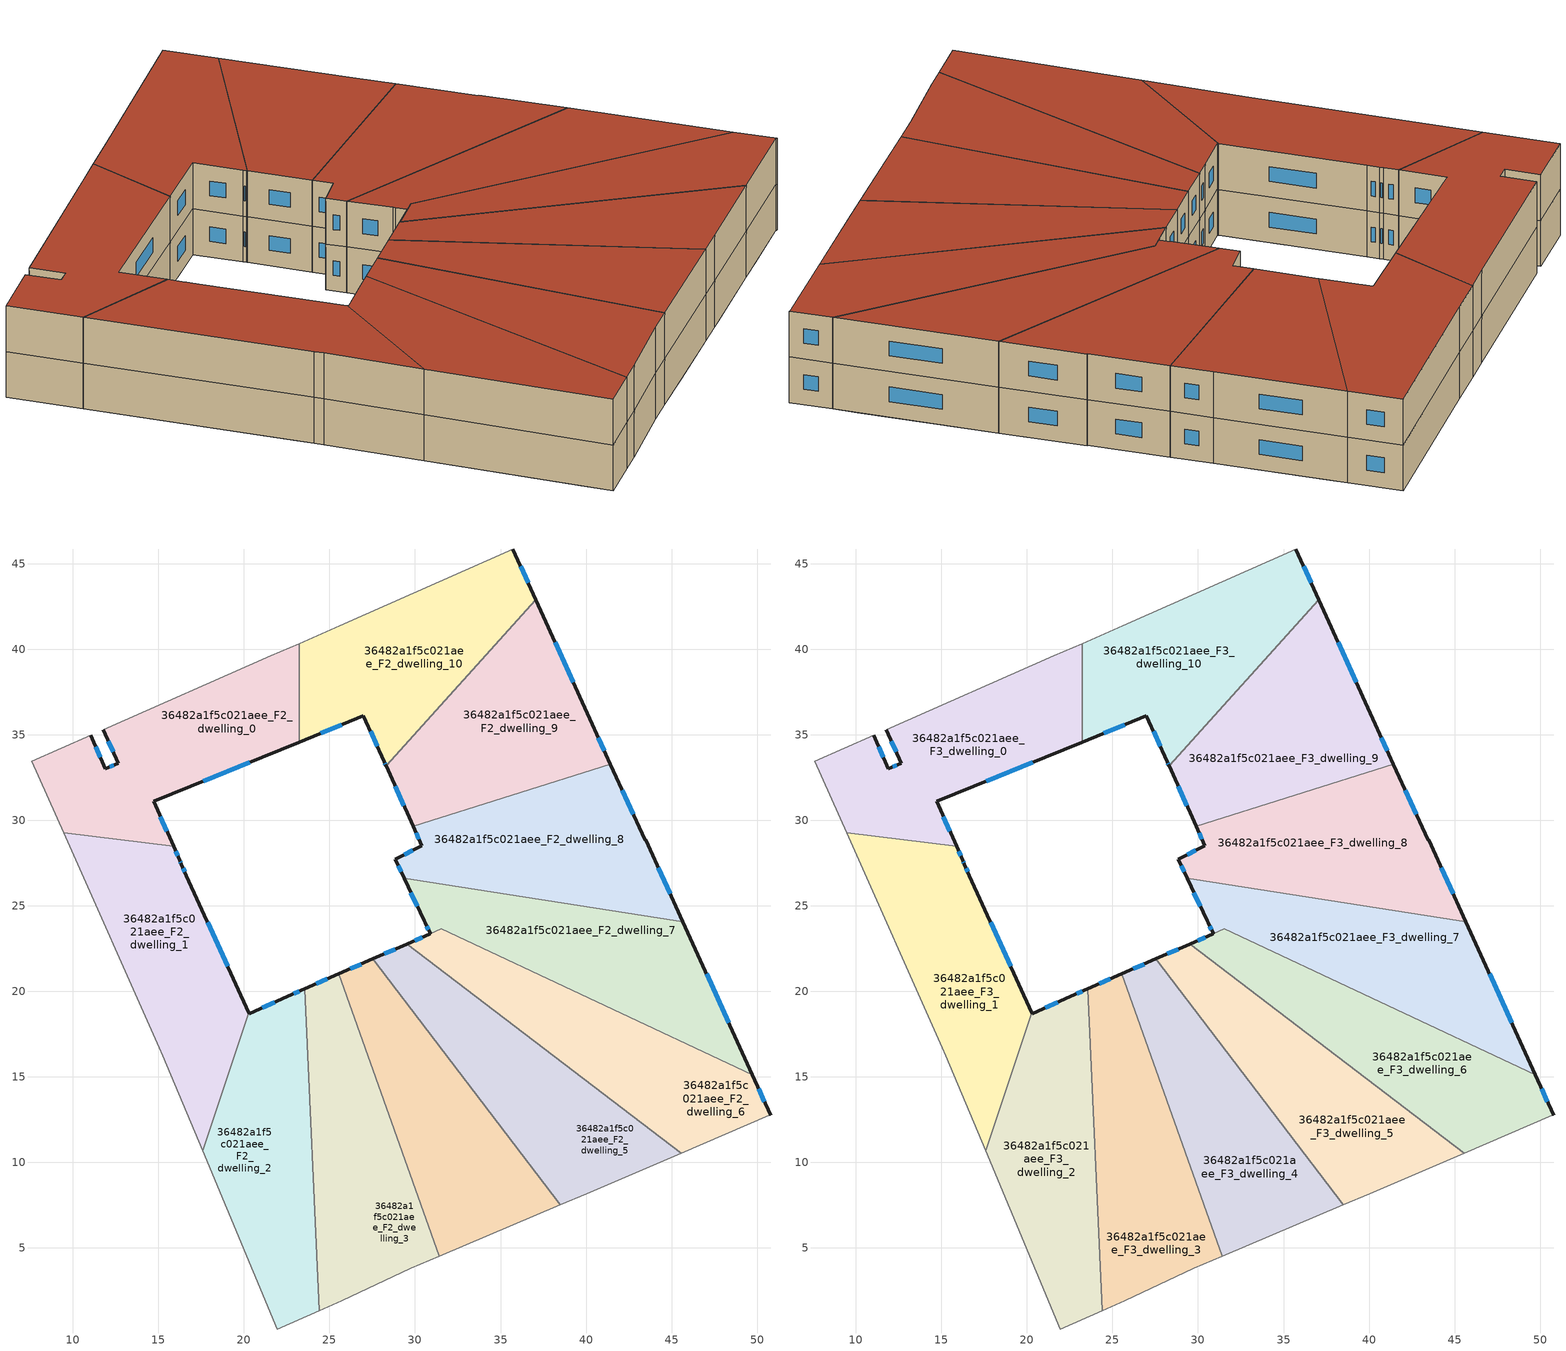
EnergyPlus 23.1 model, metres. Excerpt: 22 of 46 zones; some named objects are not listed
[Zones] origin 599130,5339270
36482a1f5c021aee_F2_dwelling_0
 floor outside (EU_floor_Construction): 23.22,34.58 14.72,31.11 14.79,31.15 z6
 floor to 36482a1f5c021aee_F1_dwelling_1 (EU_floor_Construction): 23.22,40.34 23.22,34.58 14.79,31.15 11.17,32.69 11.91,33.01 12.65,33.34 11.78,35.31 21.56,39.61 z6
 floor to 36482a1f5c021aee_F1_dwelling_2 (EU_floor_Construction): 14.79,31.14 14.72,31.11 15.88,28.48 9.46,29.28 7.6,33.47 11.04,34.98 11.9,33.01 11.17,32.69 z6
 wall outside (EU_wall_Construction): 11.78,35.31 12.65,33.34 11.9,33.01 11.04,34.98 / 15.88,28.47 14.72,31.11 23.22,34.58 z6:9
 wall adiabatic (EU_wall_Construction): 23.22,40.34 21.56,39.61 11.78,35.31 / 11.04,34.98 7.59,33.47 9.46,29.28 z6:9
 wall to 36482a1f5c021aee_F2_dwelling_10 (EU_wall_Construction): 23.22,34.58 23.22,40.34 z6:9
 wall to 36482a1f5c021aee_F2_dwelling_1 (EU_wall_Construction): 9.46,29.28 15.88,28.47 z6:9
 window (EU_Window_Construction): 11.61,33.68 11.33,34.31 / 12.39,33.23 12.16,33.12 / 12.08,34.64 12.35,34.01 / 17.61,32.29 20.33,33.4 / 15.49,29.37 15.12,30.22 z7.02:7.98
36482a1f5c021aee_F2_dwelling_1
 floor to 36482a1f5c021aee_F1_dwelling_2 (EU_floor_Construction): 15.88,28.48 16.24,27.66 16.34,27.43 16.64,26.75 18.57,22.51 14.61,17.68 9.46,29.28 z6
 floor to 36482a1f5c021aee_F1_dwelling_3 (EU_floor_Construction): 18.69,22.26 20.29,18.75 17.59,10.68 15.26,16.23 15.04,16.72 14.61,17.68 18.57,22.51 z6
 wall outside (EU_wall_Construction): 20.29,18.75 16.64,26.75 16.34,27.44 16.24,27.67 15.88,28.47 z6:9
 wall adiabatic (EU_wall_Construction): 9.46,29.28 15.04,16.72 15.26,16.23 17.59,10.68 z6:9
 wall to 36482a1f5c021aee_F2_dwelling_2 (EU_wall_Construction): 17.59,10.68 20.29,18.75 z6:9
 window (EU_Window_Construction): 16.12,27.94 16,28.2 / 16.3,27.51 16.27,27.59 / 16.54,26.98 16.44,27.2 / 19.05,21.47 17.88,24.03 z7.02:7.98
36482a1f5c021aee_F2_dwelling_10
 floor to 36482a1f5c021aee_F1_dwelling_0 (EU_floor_Construction): 35.72,45.86 37.07,42.89 28.31,33.18 28.3,33.19 28.2,33.42 26.99,36.12 25.47,35.5 27.1,42.04 z6
 floor to 36482a1f5c021aee_F1_dwelling_1 (EU_floor_Construction): 27.1,42.04 25.47,35.5 23.22,34.58 23.22,40.34 25.6,41.38 z6
 wall outside (EU_wall_Construction): 37.07,42.89 35.72,45.87 / 23.22,34.58 26.99,36.12 28.2,33.42 28.3,33.19 28.31,33.18 z6:9
 wall to 36482a1f5c021aee_F2_dwelling_9 (EU_wall_Construction): 28.31,33.18 37.07,42.89 z6:9
 wall adiabatic (EU_wall_Construction): 35.72,45.87 25.6,41.38 23.22,40.34 z6:9
 window (EU_Window_Construction): 36.61,43.9 36.18,44.85 / 28.23,33.34 28.27,33.27 / 27.4,35.2 27.79,34.34 / 24.5,35.1 25.71,35.59 z7.02:7.98
36482a1f5c021aee_F2_dwelling_2
 floor to 36482a1f5c021aee_F1_dwelling_3 (EU_floor_Construction): 22.63,19.74 21.37,1.68 17.59,10.68 20.29,18.75 20.31,18.69 22.57,19.71 z6
 floor to 36482a1f5c021aee_F1_dwelling_4 (EU_floor_Construction): 23.56,20.15 24.4,1.33 21.96,0.26 21.37,1.68 22.63,19.74 22.68,19.76 z6
 wall outside (EU_wall_Construction): 23.56,20.15 22.57,19.71 20.31,18.69 20.29,18.75 z6:9
 wall to 36482a1f5c021aee_F2_dwelling_3 (EU_wall_Construction): 24.4,1.33 23.56,20.15 z6:9
 wall adiabatic (EU_wall_Construction): 17.59,10.68 21.96,0.26 24.4,1.33 z6:9
 window (EU_Window_Construction): 21.8,19.36 21.08,19.04 / 23.22,20 22.9,19.86 z7.02:7.98
36482a1f5c021aee_F2_dwelling_3
 floor to 36482a1f5c021aee_F1_dwelling_5 (EU_floor_Construction): 25.55,21.02 31.42,4.51 29.75,3.8 27.77,2.87 24.51,20.57 z6
 floor to 36482a1f5c021aee_F1_dwelling_4 (EU_floor_Construction): 24.51,20.57 27.77,2.87 25.73,1.91 24.4,1.33 23.56,20.15 z6
 wall outside (EU_wall_Construction): 25.55,21.02 23.56,20.15 z6:9
 wall adiabatic (EU_wall_Construction): 24.4,1.33 25.73,1.91 29.75,3.8 31.42,4.51 z6:9
 wall to 36482a1f5c021aee_F2_dwelling_4 (EU_wall_Construction): 31.42,4.51 25.55,21.02 z6:9
 window (EU_Window_Construction): 24.87,20.73 24.23,20.45 z7.02:7.98
36482a1f5c021aee_F2_dwelling_4
 floor to 36482a1f5c021aee_F1_dwelling_6 (EU_floor_Construction): 27.54,21.9 38.5,7.52 34.24,5.71 26.34,21.37 z6
 floor to 36482a1f5c021aee_F1_dwelling_5 (EU_floor_Construction): 26.34,21.37 34.24,5.71 31.42,4.51 25.55,21.02 z6
 wall outside (EU_wall_Construction): 27.54,21.9 25.55,21.02 z6:9
 wall to 36482a1f5c021aee_F2_dwelling_5 (EU_wall_Construction): 38.5,7.52 27.54,21.9 z6:9
 wall adiabatic (EU_wall_Construction): 31.42,4.51 38.5,7.52 z6:9
 window (EU_Window_Construction): 26.86,21.6 26.23,21.32 z7.02:7.98
36482a1f5c021aee_F2_dwelling_5
 floor adiabatic (EU_floor_Construction): 45.56,10.55 40.72,8.47 28.16,22.17 29.52,22.77 z6
 floor to 36482a1f5c021aee_F1_dwelling_6 (EU_floor_Construction): 28.16,22.17 40.72,8.47 40.05,8.18 38.5,7.52 27.54,21.9 z6
 wall outside (EU_wall_Construction): 29.52,22.77 27.54,21.9 z6:9
 wall adiabatic (EU_wall_Construction): 38.5,7.52 40.05,8.18 45.56,10.55 z6:9
 wall to 36482a1f5c021aee_F2_dwelling_6 (EU_wall_Construction): 45.56,10.55 29.54,22.75 z6:9
 wall to 36482a1f5c021aee_F2_dwelling_7 (EU_wall_Construction): 29.53,22.76 29.52,22.77 z6:9
 window (EU_Window_Construction): 28.84,22.47 28.21,22.19 z7.02:7.98
36482a1f5c021aee_F2_dwelling_6
 floor to 36482a1f5c021aee_F1_dwelling_8 (EU_floor_Construction): 49.72,15.12 50.8,12.75 50.72,12.76 47.19,11.25 29.99,22.95 31.54,23.66 z6
 floor adiabatic (EU_floor_Construction): 47.19,11.25 45.56,10.55 29.54,22.75 29.99,22.95 z6
 wall outside (EU_wall_Construction): 50.8,12.75 49.72,15.12 z6:9
 wall adiabatic (EU_wall_Construction): 45.56,10.55 50.72,12.76 50.8,12.75 z6:9
 wall to 36482a1f5c021aee_F2_dwelling_7 (EU_wall_Construction): 49.72,15.12 31.54,23.66 29.54,22.75 z6:9
 window (EU_Window_Construction): 50.43,13.56 50.09,14.31 z7.02:7.98
36482a1f5c021aee_F2_dwelling_7
 floor to 36482a1f5c021aee_F1_dwelling_9 (EU_floor_Construction): 45.66,24.08 49.12,16.44 30.37,24.49 29.36,26.61 z6
 floor to 36482a1f5c021aee_F1_dwelling_8 (EU_floor_Construction): 49.12,16.44 49.72,15.12 31.54,23.66 29.99,22.95 29.97,22.96 30.9,23.37 30.88,23.41 30.59,24.03 30.56,24.09 30.37,24.49 z6
 wall outside (EU_wall_Construction): 29.36,26.61 30.54,24.12 30.59,24.03 30.88,23.41 30.9,23.37 29.52,22.77 / 49.72,15.12 45.66,24.08 z6:9
 wall to 36482a1f5c021aee_F2_dwelling_8 (EU_wall_Construction): 45.66,24.08 29.36,26.61 z6:9
 window (EU_Window_Construction): 30.43,23.17 29.99,22.97 / 30.69,23.82 30.78,23.62 / 29.76,25.76 30.14,24.97 / 48.34,18.17 47.04,21.03 z7.02:7.98
36482a1f5c021aee_F2_dwelling_8
 floor to 36482a1f5c021aee_F1_dwelling_10 (EU_floor_Construction): 41.51,33.1 43.46,28.83 43.5,28.86 45.4,24.65 29.29,26.76 28.84,27.72 30.41,28.51 29.92,29.59 z6
 floor to 36482a1f5c021aee_F1_dwelling_9 (EU_floor_Construction): 45.4,24.65 45.66,24.08 29.36,26.61 29.29,26.76 z6
 floor to 36482a1f5c021aee_F1_dwelling_11 (EU_floor_Construction): 41.43,33.29 41.51,33.1 29.92,29.59 29.89,29.66 z6
 wall outside (EU_wall_Construction): 45.66,24.08 43.5,28.86 43.46,28.83 41.43,33.29 / 29.89,29.66 30.41,28.51 28.84,27.72 29.36,26.61 z6:9
 wall to 36482a1f5c021aee_F2_dwelling_9 (EU_wall_Construction): 41.43,33.29 29.89,29.66 z6:9
 window (EU_Window_Construction): 44.93,25.71 44.24,27.23 / 29.02,27.34 29.18,26.98 / 29.87,28.24 29.37,27.99 / 30.07,29.27 30.23,28.9 / 42.77,30.35 42.12,31.77 z7.02:7.98
36482a1f5c021aee_F2_dwelling_9
 floor to 36482a1f5c021aee_F1_dwelling_11 (EU_floor_Construction): 37.52,41.9 40.37,35.61 41.43,33.29 29.89,29.66 28.47,32.82 z6
 floor to 36482a1f5c021aee_F1_dwelling_0 (EU_floor_Construction): 37.07,42.89 37.52,41.9 28.47,32.82 28.31,33.18 z6
 wall outside (EU_wall_Construction): 28.31,33.18 29.89,29.66 / 41.43,33.29 40.37,35.61 37.07,42.89 z6:9
 window (EU_Window_Construction): 28.85,31.98 29.35,30.86 / 39.25,38.09 38.19,40.41 / 41.07,34.08 40.73,34.82 z7.02:7.98
36482a1f5c021aee_F3_dwelling_0
 floor to 36482a1f5c021aee_F2_dwelling_0 (EU_floor_Construction): 23.22,40.34 23.22,34.58 14.72,31.11 15.88,28.47 9.46,29.28 7.59,33.47 11.04,34.98 11.9,33.01 12.65,33.34 11.78,35.31 21.56,39.61 z9
 wall outside (EU_wall_Construction): 11.78,35.31 12.65,33.34 11.9,33.01 11.04,34.98 / 15.88,28.47 14.72,31.11 23.22,34.58 z9:12
 wall adiabatic (EU_wall_Construction): 23.22,40.34 21.56,39.61 11.78,35.31 / 11.04,34.98 7.59,33.47 9.46,29.28 z9:12
 wall to 36482a1f5c021aee_F3_dwelling_10 (EU_wall_Construction): 23.22,34.58 23.22,40.34 z9:12
 wall to 36482a1f5c021aee_F3_dwelling_1 (EU_wall_Construction): 9.46,29.28 15.88,28.47 z9:12
 window (EU_Window_Construction): 11.61,33.68 11.33,34.31 / 12.39,33.23 12.16,33.12 / 12.08,34.64 12.35,34.01 / 17.61,32.29 20.33,33.4 / 15.49,29.37 15.12,30.22 z10.02:10.98
 roof outside (EU_roof_Construction): 23.22,34.58 23.22,40.34 21.56,39.61 11.78,35.31 12.65,33.34 11.9,33.01 11.04,34.98 7.59,33.47 9.46,29.28 15.88,28.47 14.72,31.11 z12
36482a1f5c021aee_F3_dwelling_1
 floor to 36482a1f5c021aee_F2_dwelling_1 (EU_floor_Construction): 16.34,27.44 16.64,26.75 20.29,18.75 17.59,10.68 15.26,16.23 15.04,16.72 9.46,29.28 15.88,28.47 16.24,27.67 z9
 wall outside (EU_wall_Construction): 20.29,18.75 16.64,26.75 16.34,27.44 16.24,27.67 15.88,28.47 z9:12
 wall adiabatic (EU_wall_Construction): 9.46,29.28 15.04,16.72 15.26,16.23 17.59,10.68 z9:12
 wall to 36482a1f5c021aee_F3_dwelling_2 (EU_wall_Construction): 17.59,10.68 20.29,18.75 z9:12
 window (EU_Window_Construction): 16.12,27.94 16,28.2 / 16.3,27.51 16.27,27.59 / 16.54,26.98 16.44,27.2 / 19.05,21.47 17.88,24.03 z10.02:10.98
 roof outside (EU_roof_Construction): 17.59,10.68 20.29,18.75 16.64,26.75 16.34,27.44 16.24,27.67 15.88,28.47 9.46,29.28 15.04,16.72 15.26,16.23 z12
36482a1f5c021aee_F3_dwelling_10
 floor to 36482a1f5c021aee_F2_dwelling_10 (EU_floor_Construction): 35.72,45.87 37.07,42.89 28.31,33.18 28.3,33.19 28.2,33.42 26.99,36.12 23.22,34.58 23.22,40.34 25.6,41.38 z9
 wall outside (EU_wall_Construction): 37.07,42.89 35.72,45.87 / 23.22,34.58 26.99,36.12 28.2,33.42 28.3,33.19 28.31,33.18 z9:12
 wall to 36482a1f5c021aee_F3_dwelling_9 (EU_wall_Construction): 28.31,33.18 37.07,42.89 z9:12
 wall adiabatic (EU_wall_Construction): 35.72,45.87 25.6,41.38 23.22,40.34 z9:12
 window (EU_Window_Construction): 36.61,43.9 36.18,44.85 / 28.23,33.34 28.27,33.27 / 27.4,35.2 27.79,34.34 / 24.5,35.1 25.71,35.59 z10.02:10.98
 roof outside (EU_roof_Construction): 28.31,33.18 37.07,42.89 35.72,45.87 25.6,41.38 23.22,40.34 23.22,34.58 26.99,36.12 28.2,33.42 28.3,33.19 z12
36482a1f5c021aee_F3_dwelling_2
 floor to 36482a1f5c021aee_F2_dwelling_2 (EU_floor_Construction): 23.56,20.15 24.4,1.33 21.96,0.26 17.59,10.68 20.29,18.75 20.31,18.69 22.57,19.71 z9
 wall outside (EU_wall_Construction): 23.56,20.15 22.57,19.71 20.31,18.69 20.29,18.75 z9:12
 wall to 36482a1f5c021aee_F3_dwelling_3 (EU_wall_Construction): 24.4,1.33 23.56,20.15 z9:12
 wall adiabatic (EU_wall_Construction): 17.59,10.68 21.96,0.26 24.4,1.33 z9:12
 window (EU_Window_Construction): 21.8,19.36 21.08,19.04 / 23.22,20 22.9,19.86 z10.02:10.98
 roof outside (EU_roof_Construction): 24.4,1.33 23.56,20.15 22.57,19.71 20.31,18.69 20.29,18.75 17.59,10.68 21.96,0.26 z12
36482a1f5c021aee_F3_dwelling_3
 floor to 36482a1f5c021aee_F2_dwelling_3 (EU_floor_Construction): 25.55,21.02 31.42,4.51 29.75,3.8 25.73,1.91 24.4,1.33 23.56,20.15 z9
 wall outside (EU_wall_Construction): 25.55,21.02 23.56,20.15 z9:12
 wall adiabatic (EU_wall_Construction): 24.4,1.33 25.73,1.91 29.75,3.8 31.42,4.51 z9:12
 wall to 36482a1f5c021aee_F3_dwelling_4 (EU_wall_Construction): 31.42,4.51 25.55,21.02 z9:12
 window (EU_Window_Construction): 24.87,20.73 24.23,20.45 z10.02:10.98
 roof outside (EU_roof_Construction): 29.75,3.8 31.42,4.51 25.55,21.02 23.56,20.15 24.4,1.33 25.73,1.91 z12
36482a1f5c021aee_F3_dwelling_4
 floor to 36482a1f5c021aee_F2_dwelling_4 (EU_floor_Construction): 27.54,21.9 38.5,7.52 31.42,4.51 25.55,21.02 z9
 wall outside (EU_wall_Construction): 27.54,21.9 25.55,21.02 z9:12
 wall to 36482a1f5c021aee_F3_dwelling_5 (EU_wall_Construction): 38.5,7.52 27.54,21.9 z9:12
 wall adiabatic (EU_wall_Construction): 31.42,4.51 38.5,7.52 z9:12
 window (EU_Window_Construction): 26.86,21.6 26.23,21.32 z10.02:10.98
 roof outside (EU_roof_Construction): 38.5,7.52 27.54,21.9 25.55,21.02 31.42,4.51 z12
36482a1f5c021aee_F3_dwelling_5
 floor to 36482a1f5c021aee_F2_dwelling_5 (EU_floor_Construction): 45.56,10.55 40.05,8.18 38.5,7.52 27.54,21.9 29.52,22.77 z9
 wall outside (EU_wall_Construction): 29.52,22.77 27.54,21.9 z9:12
 wall adiabatic (EU_wall_Construction): 38.5,7.52 40.05,8.18 45.56,10.55 z9:12
 wall to 36482a1f5c021aee_F3_dwelling_6 (EU_wall_Construction): 45.56,10.55 29.54,22.75 z9:12
 wall to 36482a1f5c021aee_F3_dwelling_7 (EU_wall_Construction): 29.53,22.76 29.52,22.77 z9:12
 window (EU_Window_Construction): 28.84,22.47 28.21,22.19 z10.02:10.98
 roof outside (EU_roof_Construction): 45.56,10.55 29.52,22.77 27.54,21.9 38.5,7.52 40.05,8.18 z12
36482a1f5c021aee_F3_dwelling_6
 floor to 36482a1f5c021aee_F2_dwelling_6 (EU_floor_Construction): 49.72,15.12 50.8,12.75 50.72,12.76 45.56,10.55 29.54,22.75 31.54,23.66 z9
 wall outside (EU_wall_Construction): 50.8,12.75 49.72,15.12 z9:12
 wall adiabatic (EU_wall_Construction): 45.56,10.55 50.72,12.76 50.8,12.75 z9:12
 wall to 36482a1f5c021aee_F3_dwelling_7 (EU_wall_Construction): 49.72,15.12 31.54,23.66 29.54,22.75 z9:12
 window (EU_Window_Construction): 50.43,13.56 50.09,14.31 z10.02:10.98
 roof outside (EU_roof_Construction): 50.8,12.75 49.72,15.12 31.54,23.66 29.54,22.75 45.56,10.55 50.72,12.76 z12
36482a1f5c021aee_F3_dwelling_7
 floor to 36482a1f5c021aee_F2_dwelling_7 (EU_floor_Construction): 45.66,24.08 49.72,15.12 31.54,23.66 29.54,22.75 29.52,22.77 30.9,23.37 30.88,23.41 30.59,24.03 30.54,24.12 29.36,26.61 z9
 wall outside (EU_wall_Construction): 29.36,26.61 30.54,24.12 30.59,24.03 30.88,23.41 30.9,23.37 29.52,22.77 / 49.72,15.12 45.66,24.08 z9:12
 wall to 36482a1f5c021aee_F3_dwelling_8 (EU_wall_Construction): 45.66,24.08 29.36,26.61 z9:12
 window (EU_Window_Construction): 30.43,23.17 29.99,22.97 / 30.69,23.82 30.78,23.62 / 29.76,25.76 30.14,24.97 / 48.34,18.17 47.04,21.03 z10.02:10.98
 roof outside (EU_roof_Construction): 49.72,15.12 45.66,24.08 29.36,26.61 30.54,24.12 30.59,24.03 30.88,23.41 30.9,23.37 29.52,22.77 29.53,22.75 31.54,23.66 z12
36482a1f5c021aee_F3_dwelling_8
 floor to 36482a1f5c021aee_F2_dwelling_8 (EU_floor_Construction): 41.43,33.29 43.46,28.83 43.5,28.86 45.66,24.08 29.36,26.61 28.84,27.72 30.41,28.51 29.89,29.66 z9
 wall outside (EU_wall_Construction): 45.66,24.08 43.5,28.86 43.46,28.83 41.43,33.29 / 29.89,29.66 30.41,28.51 28.84,27.72 29.36,26.61 z9:12
 wall to 36482a1f5c021aee_F3_dwelling_9 (EU_wall_Construction): 41.43,33.29 29.89,29.66 z9:12
 window (EU_Window_Construction): 44.93,25.71 44.24,27.23 / 29.02,27.34 29.18,26.98 / 29.87,28.24 29.37,27.99 / 30.07,29.27 30.23,28.9 / 42.77,30.35 42.12,31.77 z10.02:10.98
 roof outside (EU_roof_Construction): 45.66,24.08 43.5,28.86 43.46,28.83 41.43,33.29 29.89,29.66 30.41,28.51 28.84,27.72 29.36,26.61 z12
36482a1f5c021aee_F3_dwelling_9
 floor to 36482a1f5c021aee_F2_dwelling_9 (EU_floor_Construction): 37.07,42.89 40.37,35.61 41.43,33.29 29.89,29.66 28.31,33.18 z9
 wall outside (EU_wall_Construction): 28.31,33.18 29.89,29.66 / 41.43,33.29 40.37,35.61 37.07,42.89 z9:12
 window (EU_Window_Construction): 28.85,31.98 29.35,30.86 / 39.25,38.09 38.19,40.41 / 41.07,34.08 40.73,34.82 z10.02:10.98
 roof outside (EU_roof_Construction): 41.43,33.29 40.37,35.61 37.07,42.89 28.31,33.18 29.89,29.66 z12
[Building]
EU S2 Campaign: North Axis=0; Terrain=City; Solar Distribution=FullExterior
[Site:Location]
Vienna: Latitude=48; Longitude=16.5; Time Zone=1; Elevation=183
[SizingPeriod:WeatherFileDays]
AnnualSizingPeriod: Begin Month=1; Begin Day of Month=1; End Month=12; End Day of Month=31; Day of Week for Start Day=Monday; Use Weather File Daylight Saving Period=No; Use Weather File Rain and Snow Indicators=No
[MATERIAL]
EU_InternalMass_Material: Roughness=MediumRough; Thickness=0.1; Conductivity=1; Density=1800; Specific Heat=900; Thermal Absorptance=0.9; Solar Absorptance=0.7; Visible Absorptance=0.7
[MATERIAL:NOMASS] Roughness=MediumRough; Thermal Absorptance=0.9; Solar Absorptance=0.7; Visible Absorptance=0.7
Name | Thermal Resistance
EU_wall_NoMass | 0.942466
EU_roof_NoMass | 0.551687
EU_floor_NoMass | 0.66527
[WINDOWMATERIAL:SIMPLEGLAZINGSYSTEM]
EU_Window_SimpleGlazing: UFactor=2.03367; Solar Heat Gain Coefficient=0.65; Visible Transmittance=0.65
[CONSTRUCTION]
EU_wall_Construction: EU_wall_NoMass
EU_roof_Construction: EU_roof_NoMass
EU_floor_Construction: EU_floor_NoMass
EU_Window_Construction: EU_Window_SimpleGlazing
EU_InternalMass_Construction: EU_InternalMass_Material
[ZONE] Type=1; Multiplier=1; Ceiling Height=autocalculate; Floor Area=autocalculate; Part of Total Floor Area=Yes
Name | Volume
36482a1f5c021aee_F2_dwelling_0; 36482a1f5c021aee_F3_dwelling_0; 36482a1f5c021aee_F2_dwelling_9; 36482a1f5c021aee_F3_dwelling_9 | 259.138
36482a1f5c021aee_F2_dwelling_1; 36482a1f5c021aee_F3_dwelling_1 | 259.154
36482a1f5c021aee_F2_dwelling_10; 36482a1f5c021aee_F3_dwelling_10 | 259.177
36482a1f5c021aee_F2_dwelling_2; 36482a1f5c021aee_F3_dwelling_2 | 259.135
36482a1f5c021aee_F2_dwelling_3; 36482a1f5c021aee_F3_dwelling_3 | 259.189
36482a1f5c021aee_F2_dwelling_4; 36482a1f5c021aee_F3_dwelling_4 | 259.136
36482a1f5c021aee_F2_dwelling_5; 36482a1f5c021aee_F3_dwelling_5 | 259.156
36482a1f5c021aee_F2_dwelling_6; 36482a1f5c021aee_F3_dwelling_6 | 258.233
36482a1f5c021aee_F2_dwelling_7; 36482a1f5c021aee_F3_dwelling_7 | 260.159
36482a1f5c021aee_F2_dwelling_8; 36482a1f5c021aee_F3_dwelling_8 | 259.132
[INTERNALMASS] Construction=EU_InternalMass_Construction
Name | Zone or ZoneList | Surface Area
36482a1f5c021aee_F2_dwelling_0_EU_InternalMass | 36482a1f5c021aee_F2_dwelling_0 | 86.383
36482a1f5c021aee_F2_dwelling_1_EU_InternalMass | 36482a1f5c021aee_F2_dwelling_1 | 86.3812
36482a1f5c021aee_F2_dwelling_2_EU_InternalMass | 36482a1f5c021aee_F2_dwelling_2 | 86.3785
36482a1f5c021aee_F2_dwelling_3_EU_InternalMass | 36482a1f5c021aee_F2_dwelling_3 | 86.3936
36482a1f5c021aee_F2_dwelling_4_EU_InternalMass | 36482a1f5c021aee_F2_dwelling_4 | 86.3796
36482a1f5c021aee_F2_dwelling_5_EU_InternalMass | 36482a1f5c021aee_F2_dwelling_5 | 86.3853
36482a1f5c021aee_F2_dwelling_6_EU_InternalMass | 36482a1f5c021aee_F2_dwelling_6 | 86.076
36482a1f5c021aee_F2_dwelling_7_EU_InternalMass | 36482a1f5c021aee_F2_dwelling_7 | 86.7124
36482a1f5c021aee_F2_dwelling_8_EU_InternalMass | 36482a1f5c021aee_F2_dwelling_8 | 86.3781
36482a1f5c021aee_F2_dwelling_9_EU_InternalMass | 36482a1f5c021aee_F2_dwelling_9 | 86.379
36482a1f5c021aee_F2_dwelling_10_EU_InternalMass | 36482a1f5c021aee_F2_dwelling_10 | 86.392
36482a1f5c021aee_F3_dwelling_0_EU_InternalMass | 36482a1f5c021aee_F3_dwelling_0 | 86.383
36482a1f5c021aee_F3_dwelling_1_EU_InternalMass | 36482a1f5c021aee_F3_dwelling_1 | 86.3812
36482a1f5c021aee_F3_dwelling_2_EU_InternalMass | 36482a1f5c021aee_F3_dwelling_2 | 86.3785
36482a1f5c021aee_F3_dwelling_3_EU_InternalMass | 36482a1f5c021aee_F3_dwelling_3 | 86.3936
36482a1f5c021aee_F3_dwelling_4_EU_InternalMass | 36482a1f5c021aee_F3_dwelling_4 | 86.3796
36482a1f5c021aee_F3_dwelling_5_EU_InternalMass | 36482a1f5c021aee_F3_dwelling_5 | 86.3853
36482a1f5c021aee_F3_dwelling_6_EU_InternalMass | 36482a1f5c021aee_F3_dwelling_6 | 86.076
36482a1f5c021aee_F3_dwelling_7_EU_InternalMass | 36482a1f5c021aee_F3_dwelling_7 | 86.7124
36482a1f5c021aee_F3_dwelling_8_EU_InternalMass | 36482a1f5c021aee_F3_dwelling_8 | 86.3781
36482a1f5c021aee_F3_dwelling_9_EU_InternalMass | 36482a1f5c021aee_F3_dwelling_9 | 86.379
36482a1f5c021aee_F3_dwelling_10_EU_InternalMass | 36482a1f5c021aee_F3_dwelling_10 | 86.392
[OTHEREQUIPMENT] Fuel Type=Electricity; Design Level Calculation Method=Watts/Area; Power per Zone Floor Area=1; Fraction Latent=0; Fraction Radiant=0; Fraction Lost=0; Carbon Dioxide Generation Rate=0; EndUse Subcategory=EU_Step8_InternalGains
Name | Zone or ZoneList or Space or SpaceList | Schedule
EU_Step8_InternalGain_36482a1f5c021aee_F2_dwelling_0_f000 | 36482a1f5c021aee_F2_dwelling_0 | EU_Step8_GainSchedule_36482a1f5c021aee_F2_dwelling_0_f000
EU_Step8_InternalGain_36482a1f5c021aee_F2_dwelling_1_f000 | 36482a1f5c021aee_F2_dwelling_1 | EU_Step8_GainSchedule_36482a1f5c021aee_F2_dwelling_1_f000
EU_Step8_InternalGain_36482a1f5c021aee_F2_dwelling_2_f000 | 36482a1f5c021aee_F2_dwelling_2 | EU_Step8_GainSchedule_36482a1f5c021aee_F2_dwelling_2_f000
EU_Step8_InternalGain_36482a1f5c021aee_F2_dwelling_3_f000 | 36482a1f5c021aee_F2_dwelling_3 | EU_Step8_GainSchedule_36482a1f5c021aee_F2_dwelling_3_f000
EU_Step8_InternalGain_36482a1f5c021aee_F2_dwelling_4_f000 | 36482a1f5c021aee_F2_dwelling_4 | EU_Step8_GainSchedule_36482a1f5c021aee_F2_dwelling_4_f000
EU_Step8_InternalGain_36482a1f5c021aee_F2_dwelling_5_f000 | 36482a1f5c021aee_F2_dwelling_5 | EU_Step8_GainSchedule_36482a1f5c021aee_F2_dwelling_5_f000
EU_Step8_InternalGain_36482a1f5c021aee_F2_dwelling_6_f000 | 36482a1f5c021aee_F2_dwelling_6 | EU_Step8_GainSchedule_36482a1f5c021aee_F2_dwelling_6_f000
EU_Step8_InternalGain_36482a1f5c021aee_F2_dwelling_7_f000 | 36482a1f5c021aee_F2_dwelling_7 | EU_Step8_GainSchedule_36482a1f5c021aee_F2_dwelling_7_f000
EU_Step8_InternalGain_36482a1f5c021aee_F2_dwelling_8_f000 | 36482a1f5c021aee_F2_dwelling_8 | EU_Step8_GainSchedule_36482a1f5c021aee_F2_dwelling_8_f000
EU_Step8_InternalGain_36482a1f5c021aee_F2_dwelling_9_f000 | 36482a1f5c021aee_F2_dwelling_9 | EU_Step8_GainSchedule_36482a1f5c021aee_F2_dwelling_9_f000
EU_Step8_InternalGain_36482a1f5c021aee_F2_dwelling_10_f000 | 36482a1f5c021aee_F2_dwelling_10 | EU_Step8_GainSchedule_36482a1f5c021aee_F2_dwelling_10_f000
EU_Step8_InternalGain_36482a1f5c021aee_F3_dwelling_0_f000 | 36482a1f5c021aee_F3_dwelling_0 | EU_Step8_GainSchedule_36482a1f5c021aee_F3_dwelling_0_f000
EU_Step8_InternalGain_36482a1f5c021aee_F3_dwelling_1_f000 | 36482a1f5c021aee_F3_dwelling_1 | EU_Step8_GainSchedule_36482a1f5c021aee_F3_dwelling_1_f000
EU_Step8_InternalGain_36482a1f5c021aee_F3_dwelling_2_f000 | 36482a1f5c021aee_F3_dwelling_2 | EU_Step8_GainSchedule_36482a1f5c021aee_F3_dwelling_2_f000
EU_Step8_InternalGain_36482a1f5c021aee_F3_dwelling_3_f000 | 36482a1f5c021aee_F3_dwelling_3 | EU_Step8_GainSchedule_36482a1f5c021aee_F3_dwelling_3_f000
EU_Step8_InternalGain_36482a1f5c021aee_F3_dwelling_4_f000 | 36482a1f5c021aee_F3_dwelling_4 | EU_Step8_GainSchedule_36482a1f5c021aee_F3_dwelling_4_f000
EU_Step8_InternalGain_36482a1f5c021aee_F3_dwelling_5_f000 | 36482a1f5c021aee_F3_dwelling_5 | EU_Step8_GainSchedule_36482a1f5c021aee_F3_dwelling_5_f000
EU_Step8_InternalGain_36482a1f5c021aee_F3_dwelling_6_f000 | 36482a1f5c021aee_F3_dwelling_6 | EU_Step8_GainSchedule_36482a1f5c021aee_F3_dwelling_6_f000
EU_Step8_InternalGain_36482a1f5c021aee_F3_dwelling_7_f000 | 36482a1f5c021aee_F3_dwelling_7 | EU_Step8_GainSchedule_36482a1f5c021aee_F3_dwelling_7_f000
EU_Step8_InternalGain_36482a1f5c021aee_F3_dwelling_8_f000 | 36482a1f5c021aee_F3_dwelling_8 | EU_Step8_GainSchedule_36482a1f5c021aee_F3_dwelling_8_f000
EU_Step8_InternalGain_36482a1f5c021aee_F3_dwelling_9_f000 | 36482a1f5c021aee_F3_dwelling_9 | EU_Step8_GainSchedule_36482a1f5c021aee_F3_dwelling_9_f000
EU_Step8_InternalGain_36482a1f5c021aee_F3_dwelling_10_f000 | 36482a1f5c021aee_F3_dwelling_10 | EU_Step8_GainSchedule_36482a1f5c021aee_F3_dwelling_10_f000
[ZONEVENTILATION:DESIGNFLOWRATE] Schedule=EU_AlwaysOn; Design Flow Rate Calculation Method=AirChanges/Hour; Air Changes per Hour=0.530523; Ventilation Type=Natural; Fan Pressure Rise=0; Fan Total Efficiency=1; Constant Term Coefficient=1; Temperature Term Coefficient=0; Velocity Term Coefficient=0; Velocity Squared Term Coefficient=0; Minimum Indoor Temperature=-100; Maximum Indoor Temperature=100; Delta Temperature=-100; Minimum Outdoor Temperature=-100; Maximum Outdoor Temperature=100; Maximum Wind Speed=40
Name | Zone or ZoneList or Space or SpaceList
EU_ConstantAir_36482a1f5c021aee_F2_dwelling_0 | 36482a1f5c021aee_F2_dwelling_0
EU_ConstantAir_36482a1f5c021aee_F2_dwelling_1 | 36482a1f5c021aee_F2_dwelling_1
EU_ConstantAir_36482a1f5c021aee_F2_dwelling_2 | 36482a1f5c021aee_F2_dwelling_2
EU_ConstantAir_36482a1f5c021aee_F2_dwelling_3 | 36482a1f5c021aee_F2_dwelling_3
EU_ConstantAir_36482a1f5c021aee_F2_dwelling_4 | 36482a1f5c021aee_F2_dwelling_4
EU_ConstantAir_36482a1f5c021aee_F2_dwelling_5 | 36482a1f5c021aee_F2_dwelling_5
EU_ConstantAir_36482a1f5c021aee_F2_dwelling_6 | 36482a1f5c021aee_F2_dwelling_6
EU_ConstantAir_36482a1f5c021aee_F2_dwelling_7 | 36482a1f5c021aee_F2_dwelling_7
EU_ConstantAir_36482a1f5c021aee_F2_dwelling_8 | 36482a1f5c021aee_F2_dwelling_8
EU_ConstantAir_36482a1f5c021aee_F2_dwelling_9 | 36482a1f5c021aee_F2_dwelling_9
EU_ConstantAir_36482a1f5c021aee_F2_dwelling_10 | 36482a1f5c021aee_F2_dwelling_10
EU_ConstantAir_36482a1f5c021aee_F3_dwelling_0 | 36482a1f5c021aee_F3_dwelling_0
EU_ConstantAir_36482a1f5c021aee_F3_dwelling_1 | 36482a1f5c021aee_F3_dwelling_1
EU_ConstantAir_36482a1f5c021aee_F3_dwelling_2 | 36482a1f5c021aee_F3_dwelling_2
EU_ConstantAir_36482a1f5c021aee_F3_dwelling_3 | 36482a1f5c021aee_F3_dwelling_3
EU_ConstantAir_36482a1f5c021aee_F3_dwelling_4 | 36482a1f5c021aee_F3_dwelling_4
EU_ConstantAir_36482a1f5c021aee_F3_dwelling_5 | 36482a1f5c021aee_F3_dwelling_5
EU_ConstantAir_36482a1f5c021aee_F3_dwelling_6 | 36482a1f5c021aee_F3_dwelling_6
EU_ConstantAir_36482a1f5c021aee_F3_dwelling_7 | 36482a1f5c021aee_F3_dwelling_7
EU_ConstantAir_36482a1f5c021aee_F3_dwelling_8 | 36482a1f5c021aee_F3_dwelling_8
EU_ConstantAir_36482a1f5c021aee_F3_dwelling_9 | 36482a1f5c021aee_F3_dwelling_9
EU_ConstantAir_36482a1f5c021aee_F3_dwelling_10 | 36482a1f5c021aee_F3_dwelling_10
[HVACTEMPLATE:ZONE:IDEALLOADSAIRSYSTEM] System Availability Schedule=EU_AlwaysOn; Maximum Heating Supply Air Temperature=50; Minimum Cooling Supply Air Temperature=13; Maximum Heating Supply Air Humidity Ratio=0.0156; Minimum Cooling Supply Air Humidity Ratio=0.0077; Heating Limit=NoLimit; Cooling Limit=NoLimit; Heating Availability Schedule=EU_AlwaysOn; Cooling Availability Schedule=EU_CoolingOff; Dehumidification Control Type=ConstantSensibleHeatRatio; Cooling Sensible Heat Ratio=0.7; Dehumidification Setpoint=60; Humidification Control Type=None; Humidification Setpoint=30; Outdoor Air Method=None; Outdoor Air Flow Rate per Person=0.00944; Outdoor Air Flow Rate per Zone Floor Area=0; Outdoor Air Flow Rate per Zone=0; Demand Controlled Ventilation Type=None; Outdoor Air Economizer Type=NoEconomizer; Heat Recovery Type=None; Sensible Heat Recovery Effectiveness=0.7; Latent Heat Recovery Effectiveness=0.65
Name | Template Thermostat
36482a1f5c021aee_F2_dwelling_0 | EU_HeatOnly_36482a1f5c021aee_F2_dwelling_0
36482a1f5c021aee_F2_dwelling_1 | EU_HeatOnly_36482a1f5c021aee_F2_dwelling_1
36482a1f5c021aee_F2_dwelling_2 | EU_HeatOnly_36482a1f5c021aee_F2_dwelling_2
36482a1f5c021aee_F2_dwelling_3 | EU_HeatOnly_36482a1f5c021aee_F2_dwelling_3
36482a1f5c021aee_F2_dwelling_4 | EU_HeatOnly_36482a1f5c021aee_F2_dwelling_4
36482a1f5c021aee_F2_dwelling_5 | EU_HeatOnly_36482a1f5c021aee_F2_dwelling_5
36482a1f5c021aee_F2_dwelling_6 | EU_HeatOnly_36482a1f5c021aee_F2_dwelling_6
36482a1f5c021aee_F2_dwelling_7 | EU_HeatOnly_36482a1f5c021aee_F2_dwelling_7
36482a1f5c021aee_F2_dwelling_8 | EU_HeatOnly_36482a1f5c021aee_F2_dwelling_8
36482a1f5c021aee_F2_dwelling_9 | EU_HeatOnly_36482a1f5c021aee_F2_dwelling_9
36482a1f5c021aee_F2_dwelling_10 | EU_HeatOnly_36482a1f5c021aee_F2_dwelling_10
36482a1f5c021aee_F3_dwelling_0 | EU_HeatOnly_36482a1f5c021aee_F3_dwelling_0
36482a1f5c021aee_F3_dwelling_1 | EU_HeatOnly_36482a1f5c021aee_F3_dwelling_1
36482a1f5c021aee_F3_dwelling_2 | EU_HeatOnly_36482a1f5c021aee_F3_dwelling_2
36482a1f5c021aee_F3_dwelling_3 | EU_HeatOnly_36482a1f5c021aee_F3_dwelling_3
36482a1f5c021aee_F3_dwelling_4 | EU_HeatOnly_36482a1f5c021aee_F3_dwelling_4
36482a1f5c021aee_F3_dwelling_5 | EU_HeatOnly_36482a1f5c021aee_F3_dwelling_5
36482a1f5c021aee_F3_dwelling_6 | EU_HeatOnly_36482a1f5c021aee_F3_dwelling_6
36482a1f5c021aee_F3_dwelling_7 | EU_HeatOnly_36482a1f5c021aee_F3_dwelling_7
36482a1f5c021aee_F3_dwelling_8 | EU_HeatOnly_36482a1f5c021aee_F3_dwelling_8
36482a1f5c021aee_F3_dwelling_9 | EU_HeatOnly_36482a1f5c021aee_F3_dwelling_9
36482a1f5c021aee_F3_dwelling_10 | EU_HeatOnly_36482a1f5c021aee_F3_dwelling_10
[SIZING:ZONE] Zone Cooling Design Supply Air Temperature Input Method=SupplyAirTemperature; Zone Cooling Design Supply Air Temperature=13; Zone Heating Design Supply Air Temperature Input Method=SupplyAirTemperature; Zone Heating Design Supply Air Temperature=50; Zone Cooling Design Supply Air Humidity Ratio=0.008; Zone Heating Design Supply Air Humidity Ratio=0.008; Cooling Design Air Flow Method=DesignDay; Cooling Design Air Flow Rate=0; Cooling Minimum Air Flow per Zone Floor Area=0.000762; Cooling Minimum Air Flow=0; Cooling Minimum Air Flow Fraction=0.2; Heating Design Air Flow Method=DesignDay; Heating Design Air Flow Rate=0; Heating Maximum Air Flow per Zone Floor Area=0.002032; Heating Maximum Air Flow=0.141576; Heating Maximum Air Flow Fraction=0.3; Account for Dedicated Outdoor Air System=No; Dedicated Outdoor Air System Control Strategy=NeutralSupplyAir; Dedicated Outdoor Air Low Setpoint Temperature for Design=autosize; Dedicated Outdoor Air High Setpoint Temperature for Design=autosize; Zone Load Sizing Method=Sensible Load Only No Latent Load; Zone Latent Cooling Design Supply Air Humidity Ratio Input Method=HumidityRatioDifference; Zone Cooling Design Supply Air Humidity Ratio Difference=0.005; Zone Latent Heating Design Supply Air Humidity Ratio Input Method=HumidityRatioDifference; Zone Humidification Design Supply Air Humidity Ratio Difference=0.005
36482a1f5c021aee_F2_dwelling_0; 36482a1f5c021aee_F2_dwelling_1; 36482a1f5c021aee_F2_dwelling_2; 36482a1f5c021aee_F2_dwelling_3; 36482a1f5c021aee_F2_dwelling_4; 36482a1f5c021aee_F2_dwelling_5; 36482a1f5c021aee_F2_dwelling_6; 36482a1f5c021aee_F2_dwelling_7; 36482a1f5c021aee_F2_dwelling_8; 36482a1f5c021aee_F2_dwelling_9; 36482a1f5c021aee_F2_dwelling_10; 36482a1f5c021aee_F3_dwelling_0; 36482a1f5c021aee_F3_dwelling_1; 36482a1f5c021aee_F3_dwelling_2; 36482a1f5c021aee_F3_dwelling_3; 36482a1f5c021aee_F3_dwelling_4; 36482a1f5c021aee_F3_dwelling_5; 36482a1f5c021aee_F3_dwelling_6; 36482a1f5c021aee_F3_dwelling_7; 36482a1f5c021aee_F3_dwelling_8; 36482a1f5c021aee_F3_dwelling_9; 36482a1f5c021aee_F3_dwelling_10
[SCHEDULE:CONSTANT]
Name | Hourly Value
EU_AlwaysOn | 1
EU_CoolingOff | 0
[SCHEDULE:FILE] Column Number=1; Rows to Skip at Top=0; Number of Hours of Data=8760; Column Separator=Comma; Interpolate to Timestep=No; Minutes per Item=60; Adjust Schedule for Daylight Savings=Yes
Name | File
EU_Step8_GainSchedule_36482a1f5c021aee_F2_dwelling_0_f000 | ../../schedules/36482a1f5c021aee/36482a1f5c021aee_F2_dwelling_0_f000_gain.csv
EU_Step8_GainSchedule_36482a1f5c021aee_F2_dwelling_1_f000 | ../../schedules/36482a1f5c021aee/36482a1f5c021aee_F2_dwelling_1_f000_gain.csv
EU_Step8_GainSchedule_36482a1f5c021aee_F2_dwelling_2_f000 | ../../schedules/36482a1f5c021aee/36482a1f5c021aee_F2_dwelling_2_f000_gain.csv
EU_Step8_GainSchedule_36482a1f5c021aee_F2_dwelling_3_f000 | ../../schedules/36482a1f5c021aee/36482a1f5c021aee_F2_dwelling_3_f000_gain.csv
EU_Step8_GainSchedule_36482a1f5c021aee_F2_dwelling_4_f000 | ../../schedules/36482a1f5c021aee/36482a1f5c021aee_F2_dwelling_4_f000_gain.csv
EU_Step8_GainSchedule_36482a1f5c021aee_F2_dwelling_5_f000 | ../../schedules/36482a1f5c021aee/36482a1f5c021aee_F2_dwelling_5_f000_gain.csv
EU_Step8_GainSchedule_36482a1f5c021aee_F2_dwelling_6_f000 | ../../schedules/36482a1f5c021aee/36482a1f5c021aee_F2_dwelling_6_f000_gain.csv
EU_Step8_GainSchedule_36482a1f5c021aee_F2_dwelling_7_f000 | ../../schedules/36482a1f5c021aee/36482a1f5c021aee_F2_dwelling_7_f000_gain.csv
EU_Step8_GainSchedule_36482a1f5c021aee_F2_dwelling_8_f000 | ../../schedules/36482a1f5c021aee/36482a1f5c021aee_F2_dwelling_8_f000_gain.csv
EU_Step8_GainSchedule_36482a1f5c021aee_F2_dwelling_9_f000 | ../../schedules/36482a1f5c021aee/36482a1f5c021aee_F2_dwelling_9_f000_gain.csv
EU_Step8_GainSchedule_36482a1f5c021aee_F2_dwelling_10_f000 | ../../schedules/36482a1f5c021aee/36482a1f5c021aee_F2_dwelling_10_f000_gain.csv
EU_Step8_GainSchedule_36482a1f5c021aee_F3_dwelling_0_f000 | ../../schedules/36482a1f5c021aee/36482a1f5c021aee_F3_dwelling_0_f000_gain.csv
EU_Step8_GainSchedule_36482a1f5c021aee_F3_dwelling_1_f000 | ../../schedules/36482a1f5c021aee/36482a1f5c021aee_F3_dwelling_1_f000_gain.csv
EU_Step8_GainSchedule_36482a1f5c021aee_F3_dwelling_2_f000 | ../../schedules/36482a1f5c021aee/36482a1f5c021aee_F3_dwelling_2_f000_gain.csv
EU_Step8_GainSchedule_36482a1f5c021aee_F3_dwelling_3_f000 | ../../schedules/36482a1f5c021aee/36482a1f5c021aee_F3_dwelling_3_f000_gain.csv
EU_Step8_GainSchedule_36482a1f5c021aee_F3_dwelling_4_f000 | ../../schedules/36482a1f5c021aee/36482a1f5c021aee_F3_dwelling_4_f000_gain.csv
EU_Step8_GainSchedule_36482a1f5c021aee_F3_dwelling_5_f000 | ../../schedules/36482a1f5c021aee/36482a1f5c021aee_F3_dwelling_5_f000_gain.csv
EU_Step8_GainSchedule_36482a1f5c021aee_F3_dwelling_6_f000 | ../../schedules/36482a1f5c021aee/36482a1f5c021aee_F3_dwelling_6_f000_gain.csv
EU_Step8_GainSchedule_36482a1f5c021aee_F3_dwelling_7_f000 | ../../schedules/36482a1f5c021aee/36482a1f5c021aee_F3_dwelling_7_f000_gain.csv
EU_Step8_GainSchedule_36482a1f5c021aee_F3_dwelling_8_f000 | ../../schedules/36482a1f5c021aee/36482a1f5c021aee_F3_dwelling_8_f000_gain.csv
EU_Step8_GainSchedule_36482a1f5c021aee_F3_dwelling_9_f000 | ../../schedules/36482a1f5c021aee/36482a1f5c021aee_F3_dwelling_9_f000_gain.csv
EU_Step8_GainSchedule_36482a1f5c021aee_F3_dwelling_10_f000 | ../../schedules/36482a1f5c021aee/36482a1f5c021aee_F3_dwelling_10_f000_gain.csv
